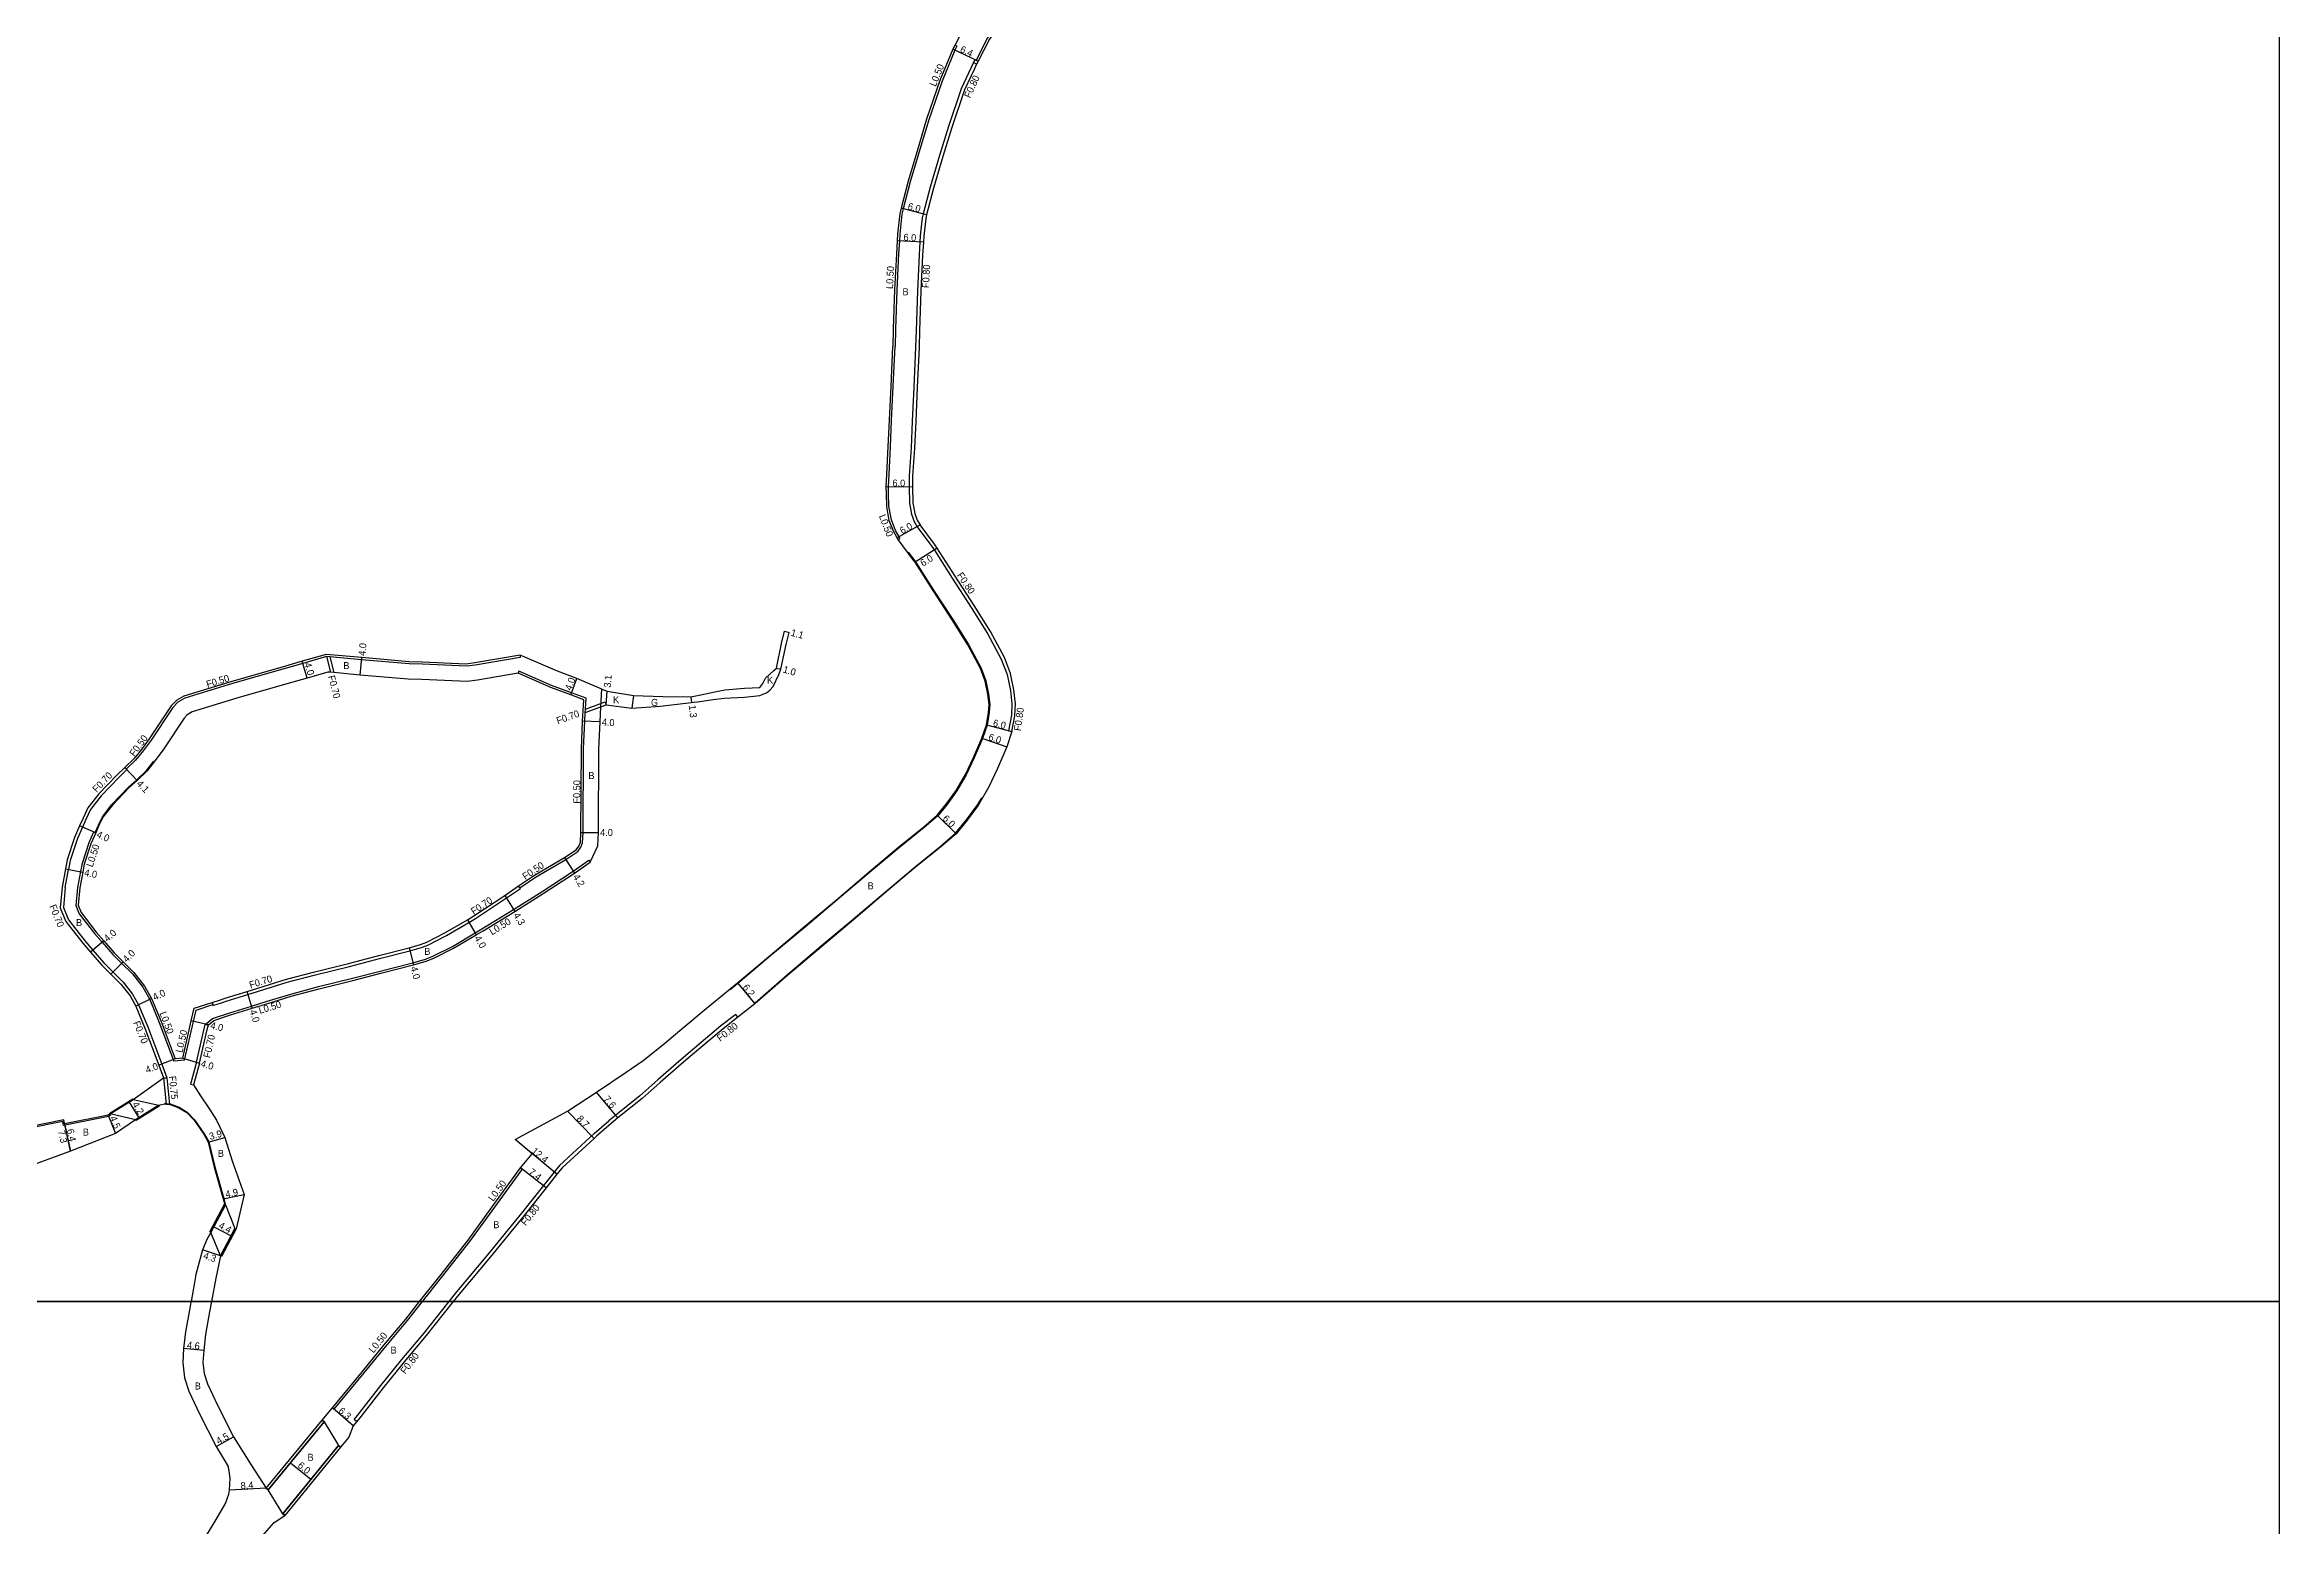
# Model space of a CAD drawing. Header units: metres. Extents: x -20002 to -16000, y -111000 to -108000.
# Drawn here: x -19710 to -19200, y -108651 to -108313 of the extents above; entities that cross this region are included whole.
import ezdxf

# ---------------------------------------------------------------- set-up
doc = ezdxf.new("R2010")
doc.units = ezdxf.units.M
doc.header["$LTSCALE"] = 2.5
for name, color, linetype in [('側溝・桝', 7, 'Continuous'), ('図郭', 7, 'Continuous'), ('幅員', 7, 'Continuous'), ('歩道・分離帯・安全施設', 7, 'Continuous'), ('舗装', 7, 'Continuous'), ('道路', 7, 'Continuous')]:
    doc.layers.add(name, color=color, linetype=linetype)
doc.styles.get("Standard").update_dxf_attribs({"font": ''})
doc.styles.get('Standard').set_extended_font_data('@MS PGothic')

msp = doc.modelspace()

# ---------------------------------------------------------------- linework, layer by layer
at = {"layer": '側溝・桝'}
for points in [[(-19468.54, -108280.45), (-19474.71, -108287.11), (-19483.08, -108296.17), (-19485.09, -108298.35), (-19486.85, -108300.59), (-19488.39, -108302.58), (-19489.99, -108304.91), (-19492.32, -108308.06), (-19494.67, -108311.74), (-19497.26, -108316.79)], [(-19501.66, -108313.59), (-19502.16, -108314.53), (-19505.07, -108321.64), (-19508.11, -108330.46), (-19510.13, -108337.16), (-19512.33, -108344.54), (-19513.91, -108350.71), (-19514.22, -108351.96), (-19514.73, -108356.5), (-19514.81, -108358.04), (-19514.98, -108361.03), (-19515.39, -108369.25), (-19515.69, -108378.16), (-19515.8, -108382.17)], [(-19497.88, -108317.36), (-19500.68, -108323.33), (-19503.63, -108331.91), (-19505.64, -108338.54), (-19507.8, -108345.8), (-19509.35, -108351.87), (-19509.59, -108352.8), (-19510.04, -108356.9), (-19510.12, -108358.31), (-19510.28, -108361.25), (-19510.7, -108369.41), (-19510.99, -108378.49), (-19511.11, -108382.29), (-19511.51, -108391.48), (-19511.87, -108399.16), (-19512.14, -108405.25), (-19512.57, -108411.65), (-19512.59, -108414.22), (-19512.52, -108417.9), (-19512.07, -108420.41), (-19511.44, -108422.07), (-19510.76, -108423.26), (-19507.43, -108427.73), (-19506.82, -108428.59), (-19502.76, -108434.97), (-19498.39, -108441.68), (-19494.68, -108447.58), (-19491.55, -108453.43), (-19490.23, -108456.99), (-19489.47, -108460.59), (-19489.12, -108463.63), (-19489.26, -108466.26), (-19489.93, -108469.81), (-19489.14, -108469.96)], [(-19502.09, -108313.32), (-19501.66, -108313.59)], [(-19515.08, -108426.19), (-19514.66, -108425.91), (-19514.88, -108425.53), (-19515.7, -108424.07), (-19516.62, -108421.67), (-19517.17, -108418.55), (-19517.25, -108415.75), (-19517.29, -108414.16), (-19517.14, -108411.33), (-19516.83, -108404.99), (-19516.57, -108398.98), (-19516.2, -108391.17), (-19515.8, -108382.17)], [(-19601.28, -108452.53), (-19601.34, -108453.05), (-19611.6, -108454.81), (-19613.58, -108455.07), (-19623.62, -108454.62), (-19626.65, -108454.55), (-19637.5, -108453.59), (-19644.75, -108452.93), (-19645.49, -108452.87), (-19650.88, -108454.42), (-19655.48, -108455.74), (-19666.92, -108459.01), (-19677.81, -108462.34), (-19679.4, -108463.3), (-19680.56, -108464.48), (-19685.5, -108471.93), (-19687.53, -108474.67), (-19689.08, -108476.52), (-19691.15, -108478.51), (-19691.15, -108478.51)], [(-19645.49, -108452.87), (-19644.56, -108456.46)], [(-19644.75, -108452.93), (-19643.81, -108456.53)], [(-19601.38, -108505.62), (-19597.79, -108503.18), (-19590.91, -108499.13), (-19588.18, -108497.3), (-19587.46, -108496.34), (-19587.07, -108495.34), (-19586.97, -108492.99), (-19586.86, -108473.89), (-19586.58, -108467.62), (-19586.47, -108465.6), (-19586.43, -108464.84), (-19586.29, -108462.37), (-19589.58, -108461.16), (-19594.13, -108459.48), (-19601.58, -108456.22), (-19601.78, -108456.67)], [(-19586.47, -108465.6), (-19582.94, -108464.33)], [(-19586.43, -108464.84), (-19581.93, -108463.22)], [(-19581.93, -108463.22), (-19581.69, -108463.88)], [(-19691.01, -108478.65), (-19692.81, -108480.39), (-19696.9, -108484.66), (-19699.3, -108487.76), (-19700.4, -108490.03), (-19701.17, -108491.77), (-19702.33, -108494.39), (-19703.95, -108499.4), (-19704.33, -108501.4)], [(-19691.49, -108478.15), (-19691.15, -108478.51), (-19691.01, -108478.65)], [(-19698.61, -108492.9), (-19699.71, -108495.39), (-19701.23, -108500.09), (-19701.58, -108501.93), (-19702.27, -108505.53), (-19702.66, -108509.66), (-19701.91, -108511.54), (-19698.4, -108516.03), (-19696.66, -108518.04), (-19694.27, -108520.79), (-19692.23, -108522.82), (-19689.78, -108525.26), (-19687.4, -108528.3), (-19685.83, -108531.07), (-19683.66, -108536.31), (-19680.32, -108545.19)], [(-19698.61, -108492.9), (-19698.15, -108493.1)], [(-19705.09, -108505.58), (-19704.33, -108501.4)], [(-19671.46, -108535.41), (-19667.52, -108534.14), (-19662.58, -108532.6), (-19659.06, -108531.5), (-19653.66, -108529.86), (-19647.32, -108528.16), (-19639.58, -108526.24), (-19633.24, -108524.63), (-19625.79, -108522.72), (-19622.94, -108521.88), (-19621.22, -108521.24), (-19616.78, -108518.97), (-19611.58, -108515.91), (-19610.03, -108515), (-19602.82, -108510.57), (-19596.3, -108506.47), (-19589.22, -108501.85), (-19585.62, -108499.32)], [(-19585.62, -108499.32), (-19585.33, -108499.73)], [(-19705.09, -108505.58), (-19705.51, -108510.07), (-19704.36, -108512.95), (-19700.56, -108517.81), (-19698.77, -108519.87), (-19696.32, -108522.7), (-19694.21, -108524.81), (-19691.88, -108527.12), (-19689.73, -108529.87), (-19688.35, -108532.29), (-19686.26, -108537.34), (-19683.08, -108545.81), (-19681.89, -108548.97)], [(-19669.48, -108531.83), (-19668.37, -108531.47), (-19663.41, -108529.92), (-19654.43, -108527.16), (-19648.02, -108525.45), (-19640.27, -108523.53), (-19633.37, -108521.77), (-19626.46, -108520.01), (-19623.83, -108519.22), (-19622.36, -108518.67), (-19618.13, -108516.51), (-19613, -108513.49), (-19611.53, -108512.63), (-19604.43, -108507.92), (-19601.27, -108505.78)], [(-19601.27, -108505.78), (-19601.38, -108505.62), (-19601.66, -108505.2)], [(-19671.6, -108531.78), (-19671.45, -108532.26), (-19671.39, -108532.45)], [(-19671.39, -108532.45), (-19669.48, -108531.83)], [(-19677.88, -108544.96), (-19675.86, -108536.1), (-19675.26, -108533.49), (-19671.45, -108532.26)], [(-19675.12, -108545.42), (-19673.15, -108536.82)], [(-19673.15, -108536.82), (-19671.46, -108535.41)], [(-19673.15, -108536.82), (-19672.44, -108536.89)], [(-19552.14, -108534.49), (-19555.51, -108537.13), (-19562.54, -108543.02), (-19565.14, -108545.2), (-19569.9, -108549.42), (-19574, -108553.07), (-19579.52, -108557.47), (-19581.09, -108558.77)], [(-19551.64, -108535.11), (-19552.14, -108534.49)], [(-19677.88, -108544.96), (-19680.32, -108545.19)], [(-19675.12, -108545.42), (-19676.53, -108550.39), (-19675.86, -108550.57)], [(-19682.64, -108548.95), (-19681.89, -108548.97)], [(-19682.64, -108548.95), (-19682.09, -108554.96)], [(-19681.89, -108548.97), (-19681.33, -108555.03)], [(-19584.45, -108561.68), (-19592.31, -108568.95), (-19593.54, -108570.47), (-19596.01, -108573.56), (-19601.04, -108579.85), (-19608.74, -108589.34), (-19615.87, -108597.8), (-19617.61, -108600)], [(-19584.45, -108561.68), (-19581.09, -108558.77)], [(-19623.61, -108600), (-19619.28, -108594.54), (-19612.77, -108586.3), (-19605.3, -108575.96), (-19600.85, -108569.84), (-19601.24, -108569.53)], [(-19644.15, -108624.21), (-19643.76, -108624.53), (-19636.9, -108616.28), (-19631.99, -108610.24), (-19627.01, -108604.3), (-19623.61, -108600)], [(-19617.61, -108600), (-19623.37, -108607.27), (-19628.39, -108613.25), (-19633.2, -108619.17), (-19638.49, -108626), (-19639.16, -108626.81), (-19638.56, -108627.34)]]:
    msp.add_lwpolyline(points, dxfattribs=at)
msp.add_lwpolyline([(-19497.89, -108317.36), (-19497.52, -108316.65), (-19497.26, -108316.79), (-19496.81, -108317.01), (-19497.18, -108317.73), (-19497.88, -108317.36)], close=True, dxfattribs=at)
at = {"layer": '図郭'}
for points in [[(-20000, -108000), (-19200, -108000), (-19200, -108600), (-20000, -108600)], [(-20000, -108600), (-19200, -108600), (-19200, -109200), (-20000, -109200)]]:
    msp.add_lwpolyline(points, close=True, dxfattribs=at)
at = {"layer": '幅員'}
for points in [[(-19496.81, -108317.01), (-19502.62, -108314.32)], [(-19508.58, -108352.07), (-19514.39, -108350.59)], [(-19509.32, -108358.35), (-19515.31, -108358.02)], [(-19511.79, -108414.22), (-19517.79, -108414.16)], [(-19510.09, -108422.82), (-19515.31, -108425.78)], [(-19506.16, -108428.14), (-19511.22, -108431.36)], [(-19541.01, -108447.08), (-19539.95, -108447.36)], [(-19649.92, -108457.78), (-19651.02, -108453.94)], [(-19637.81, -108457.07), (-19637.45, -108453.09)], [(-19542.84, -108455.48), (-19541.88, -108455.77)], [(-19589.75, -108461.63), (-19588.37, -108457.87)], [(-19581.69, -108463.88), (-19581.48, -108460.79)], [(-19562.34, -108462.02), (-19562.19, -108463.31)], [(-19583.09, -108467.79), (-19587.08, -108467.6)], [(-19494.95, -108468.45), (-19489.14, -108469.96)], [(-19495.99, -108471.51), (-19490.3, -108473.42)], [(-19691.49, -108478.15), (-19688.67, -108481.12)], [(-19506.15, -108489.07), (-19501.86, -108493.27)], [(-19698.15, -108493.1), (-19701.81, -108491.48)], [(-19587.47, -108492.98), (-19583.47, -108492.98)], [(-19705.02, -108501.27), (-19701.09, -108502.02)], [(-19591.17, -108498.71), (-19588.94, -108502.26)], [(-19604.82, -108507.34), (-19602.55, -108510.99)], [(-19613.35, -108512.89), (-19611.32, -108516.34)], [(-19696.28, -108517.71), (-19699.3, -108520.33)], [(-19626.65, -108519.33), (-19625.66, -108523.21)], [(-19691.88, -108522.47), (-19694.7, -108525.31)], [(-19685.38, -108530.85), (-19688.98, -108532.6)], [(-19662.43, -108533.07), (-19663.62, -108529.25)], [(-19551.72, -108527.3), (-19547.79, -108532.09)], [(-19672.44, -108536.89), (-19676.34, -108535.99)], [(-19679.98, -108544.66), (-19683.73, -108546.06)], [(-19678.29, -108544.49), (-19674.45, -108545.6)], [(-19579.02, -108558.1), (-19583.89, -108552.26)], [(-19695.31, -108557.47), (-19693.64, -108561.65)], [(-19690.53, -108554.5), (-19688.32, -108558.06)], [(-19584.46, -108562.78), (-19590.55, -108556.57)], [(-19703.89, -108565.72), (-19705.42, -108558.58)], [(-19705.23, -108559.46), (-19703.89, -108565.72)], [(-19672.46, -108563.62), (-19668.69, -108562.61)], [(-19592.92, -108570.97), (-19602.45, -108563.03)], [(-19595.39, -108574.06), (-19601.24, -108569.53)], [(-19669.08, -108576.56), (-19664.29, -108575.56)], [(-19671.16, -108582.94), (-19667.27, -108585)], [(-19669.69, -108589.57), (-19673.77, -108588.21)], [(-19673.49, -108611.15), (-19678.08, -108610.72)], [(-19639.41, -108628.36), (-19644.15, -108624.21)], [(-19670.63, -108633.05), (-19666.7, -108630.85)], [(-19653.69, -108636.75), (-19649.05, -108640.55)], [(-19659.24, -108642.57), (-19667.63, -108643.03)]]:
    msp.add_lwpolyline(points, dxfattribs=at)
at = {"layer": '歩道・分離帯・安全施設'}
for points in [[(-19512.76, -108429.03), (-19511.52, -108430.69), (-19511.09, -108431.28), (-19507.01, -108437.7), (-19502.64, -108444.4), (-19499.05, -108450.12), (-19496.17, -108455.51), (-19495.1, -108458.4), (-19494.46, -108461.41), (-19494.19, -108463.78), (-19494.29, -108465.66), (-19494.8, -108468.48), (-19495.85, -108471.56), (-19497.76, -108475.97), (-19499.57, -108479.85), (-19501.68, -108483.48), (-19503.98, -108486.65), (-19506.04, -108489.18), (-19509.18, -108491.87), (-19514.8, -108496.39), (-19521.15, -108501.71), (-19529.05, -108508.43), (-19536.25, -108514.49), (-19544.11, -108521.06), (-19551.62, -108527.41)], [(-19698.26, -108493), (-19697.54, -108491.36), (-19696.61, -108489.43), (-19694.51, -108486.71), (-19690.58, -108482.61), (-19688.77, -108481.01), (-19686.57, -108478.88), (-19684.9, -108476.75)], [(-19547.72, -108531.84), (-19540.34, -108525.42), (-19532.61, -108518.88), (-19525.37, -108512.79), (-19517.45, -108506.04), (-19511.19, -108500.81), (-19505.54, -108496.26), (-19501.97, -108493.16), (-19499.46, -108490.13), (-19496.9, -108486.6), (-19496.02, -108485.08)], [(-19551.62, -108527.41), (-19553.38, -108528.85)], [(-19694.66, -108557.42), (-19695.19, -108557.76), (-19705.46, -108559.82), (-19705.65, -108558.94), (-19713.54, -108560.51), (-19717.72, -108561.36)], [(-19682.42, -108554.78), (-19682.07, -108554.81), (-19681.31, -108554.88), (-19681.16, -108554.9), (-19679.11, -108555.65), (-19677.26, -108556.78), (-19675.6, -108558.55), (-19673.37, -108561.7), (-19672.32, -108563.56), (-19670.97, -108569.27), (-19668.94, -108576.52), (-19668.63, -108577.77)]]:
    msp.add_lwpolyline(points, dxfattribs=at)
at = {"layer": '舗装'}
for points in [[(-19586.47, -108465.6), (-19582.94, -108464.33), (-19582.69, -108460.32)], [(-19575.46, -108461.78), (-19575.83, -108464.6)]]:
    msp.add_lwpolyline(points, dxfattribs=at)
at = {"layer": '道路'}
for points in [[(-19468.17, -108280.79), (-19474.34, -108287.45), (-19482.71, -108296.51), (-19484.71, -108298.67), (-19486.45, -108300.9), (-19487.42, -108302.14), (-19487.99, -108302.87), (-19489.58, -108305.2), (-19491.91, -108308.35), (-19494.23, -108311.99), (-19496.81, -108317.01)], [(-19498.29, -108303.36), (-19499.69, -108308.64), (-19500.22, -108309.8), (-19502.09, -108313.32), (-19502.62, -108314.32), (-19505.54, -108321.46), (-19508.58, -108330.31), (-19510.61, -108337.01), (-19512.81, -108344.41), (-19514.39, -108350.59), (-19514.72, -108351.87), (-19515.22, -108356.45), (-19515.31, -108358.02), (-19515.48, -108361), (-19515.89, -108369.23), (-19516.19, -108378.14), (-19516.3, -108382.15)], [(-19496.81, -108317.01), (-19497.18, -108317.73), (-19497.75, -108318.96), (-19499.93, -108323.62), (-19502.87, -108332.16), (-19504.87, -108338.77), (-19507.03, -108346.02), (-19508.58, -108352.07), (-19508.8, -108352.94), (-19509.24, -108356.96), (-19509.32, -108358.35), (-19509.49, -108361.29), (-19509.9, -108369.45), (-19510.19, -108378.52), (-19510.31, -108382.32), (-19510.71, -108391.52), (-19511.07, -108399.2), (-19511.34, -108405.3), (-19511.77, -108411.68), (-19511.79, -108414.22), (-19511.72, -108417.82), (-19511.29, -108420.2), (-19510.71, -108421.72), (-19510.09, -108422.82)], [(-19515.31, -108425.78), (-19516.15, -108424.29), (-19517.1, -108421.8), (-19517.67, -108418.6), (-19517.75, -108415.76), (-19517.79, -108414.16), (-19517.64, -108411.31), (-19517.33, -108404.97), (-19517.07, -108398.95), (-19516.7, -108391.15), (-19516.3, -108382.15)], [(-19489.14, -108469.96), (-19488.47, -108466.35), (-19488.32, -108463.61), (-19488.68, -108460.46), (-19489.46, -108456.76), (-19490.82, -108453.1), (-19493.98, -108447.18), (-19497.72, -108441.25), (-19502.09, -108434.53), (-19506.16, -108428.14), (-19506.78, -108427.26), (-19510.09, -108422.82)], [(-19511.22, -108431.36), (-19511.64, -108430.78), (-19515.08, -108426.19), (-19515.31, -108425.78)], [(-19624.24, -108600), (-19619.67, -108594.23), (-19613.17, -108586), (-19605.71, -108575.67), (-19601.24, -108569.53), (-19598.54, -108566.28), (-19602.45, -108563.03), (-19590.55, -108556.57), (-19583.89, -108552.26), (-19577.16, -108547.69), (-19573.24, -108544.97), (-19568.39, -108541.15), (-19564.85, -108538.17), (-19558.85, -108533.14), (-19551.72, -108527.3), (-19544.21, -108520.95), (-19536.34, -108514.37), (-19529.15, -108508.32), (-19521.25, -108501.6), (-19514.9, -108496.27), (-19509.27, -108491.75), (-19506.15, -108489.07), (-19504.1, -108486.56), (-19501.81, -108483.4), (-19499.71, -108479.78), (-19497.9, -108475.91), (-19495.99, -108471.51), (-19494.95, -108468.45), (-19494.44, -108465.65), (-19494.34, -108463.78), (-19494.6, -108461.43), (-19495.24, -108458.44), (-19496.3, -108455.57), (-19499.18, -108450.2), (-19502.77, -108444.48), (-19507.13, -108437.78), (-19511.22, -108431.36)], [(-19582.69, -108460.32), (-19581.48, -108460.79), (-19575.46, -108461.78), (-19568.79, -108461.99), (-19562.34, -108462.02), (-19560.07, -108461.61), (-19556.92, -108460.93), (-19554.62, -108460.43), (-19550.16, -108460.11), (-19546.63, -108459.9), (-19545.98, -108459.04), (-19545.34, -108457.82), (-19543.45, -108456.03), (-19542.84, -108455.48), (-19541.71, -108449.91), (-19541.01, -108447.08)], [(-19581.69, -108463.88), (-19575.83, -108464.6), (-19569.4, -108464.2), (-19562.19, -108463.31), (-19560.31, -108463.12), (-19557.27, -108462.66), (-19554.81, -108462.36), (-19550.17, -108462.11), (-19546.6, -108461.71), (-19545.11, -108461.14), (-19544.38, -108460.52), (-19543.61, -108459.68), (-19542.28, -108456.98), (-19541.88, -108455.77), (-19540.61, -108450.12), (-19539.95, -108447.36)], [(-19541.01, -108447.08), (-19539.95, -108447.36)], [(-19582.69, -108460.32), (-19588.37, -108457.87), (-19592.81, -108456.23), (-19601.28, -108452.53), (-19611.67, -108454.32), (-19613.6, -108454.56), (-19623.6, -108454.12), (-19626.62, -108454.05), (-19637.45, -108453.09), (-19645.54, -108452.36), (-19651.02, -108453.94), (-19655.61, -108455.26), (-19667.06, -108458.53), (-19678.04, -108461.89), (-19679.63, -108462.84), (-19680.93, -108464.14), (-19685.91, -108471.64), (-19687.92, -108474.36), (-19689.45, -108476.18), (-19691.49, -108478.15), (-19693.31, -108479.89), (-19697.43, -108484.2), (-19699.9, -108487.39), (-19701.03, -108489.74), (-19701.81, -108491.48), (-19702.98, -108494.14), (-19704.63, -108499.23), (-19705.02, -108501.27)], [(-19671.6, -108531.78), (-19669.69, -108531.16), (-19668.58, -108530.8), (-19663.62, -108529.25), (-19654.63, -108526.49), (-19648.19, -108524.77), (-19640.44, -108522.85), (-19633.54, -108521.09), (-19626.65, -108519.33), (-19624.06, -108518.56), (-19622.64, -108518.03), (-19618.47, -108515.9), (-19613.35, -108512.89), (-19611.9, -108512.04), (-19604.82, -108507.34), (-19601.66, -108505.2), (-19598.06, -108502.76), (-19591.17, -108498.71), (-19588.53, -108496.93), (-19587.9, -108496.1), (-19587.57, -108495.23), (-19587.47, -108492.98), (-19587.35, -108473.88), (-19587.08, -108467.6), (-19586.81, -108462.71), (-19589.75, -108461.63), (-19594.31, -108459.94), (-19601.78, -108456.67), (-19611.08, -108458.27), (-19613.43, -108458.57), (-19623.74, -108458.12), (-19626.85, -108458.05), (-19637.81, -108457.07), (-19643.81, -108456.53), (-19644.56, -108456.46), (-19645.15, -108456.41), (-19649.92, -108457.78), (-19654.57, -108459.12), (-19665.94, -108462.37), (-19676.17, -108465.49), (-19677.24, -108466.14), (-19677.96, -108466.89), (-19682.63, -108473.93), (-19684.78, -108476.84), (-19686.45, -108478.98), (-19688.67, -108481.12), (-19690.48, -108482.72), (-19694.4, -108486.81), (-19696.48, -108489.51), (-19697.4, -108491.42), (-19698.15, -108493.1), (-19699.24, -108495.57), (-19700.75, -108500.22), (-19701.09, -108502.02), (-19701.78, -108505.6), (-19702.15, -108509.58), (-19701.47, -108511.28), (-19698.01, -108515.71), (-19696.28, -108517.71), (-19693.91, -108520.45), (-19691.88, -108522.47), (-19689.41, -108524.93), (-19686.98, -108528.02), (-19685.38, -108530.85), (-19683.19, -108536.13), (-19679.98, -108544.66)], [(-19585.33, -108499.73), (-19583.6, -108496.07), (-19583.47, -108492.98), (-19583.35, -108473.98), (-19583.09, -108467.79), (-19582.94, -108464.33)], [(-19582.94, -108464.33), (-19581.69, -108463.88)], [(-19489.14, -108469.96), (-19490.3, -108473.42), (-19492.43, -108478.39), (-19494.38, -108482.56), (-19496.77, -108486.68), (-19499.34, -108490.22), (-19501.86, -108493.27), (-19505.44, -108496.37), (-19511.1, -108500.92), (-19517.35, -108506.16), (-19525.28, -108512.9), (-19532.52, -108519), (-19540.24, -108525.53), (-19547.79, -108532.09), (-19551.64, -108535.11), (-19555, -108537.75), (-19562.02, -108543.63), (-19564.61, -108545.81), (-19569.37, -108550.02), (-19573.49, -108553.68), (-19579.02, -108558.1), (-19580.57, -108559.37), (-19583.92, -108562.29)], [(-19705.02, -108501.27), (-19705.78, -108505.48), (-19706.23, -108510.17), (-19704.97, -108513.3), (-19701.1, -108518.26), (-19699.3, -108520.33), (-19696.83, -108523.18), (-19694.7, -108525.31), (-19692.4, -108527.59), (-19690.31, -108530.26), (-19688.98, -108532.6), (-19686.92, -108537.6), (-19683.73, -108546.06), (-19682.64, -108548.95)], [(-19671.22, -108535.86), (-19667.37, -108534.61), (-19662.43, -108533.07), (-19658.91, -108531.98), (-19653.53, -108530.34), (-19647.19, -108528.65), (-19639.46, -108526.73), (-19633.12, -108525.11), (-19625.66, -108523.21), (-19622.78, -108522.35), (-19621.02, -108521.69), (-19616.54, -108519.4), (-19611.32, -108516.34), (-19609.78, -108515.43), (-19602.55, -108510.99), (-19596.03, -108506.89), (-19588.94, -108502.26), (-19585.33, -108499.73)], [(-19678.29, -108544.49), (-19676.34, -108535.99), (-19675.68, -108533.1), (-19671.6, -108531.78)], [(-19672.69, -108537.97), (-19672.44, -108536.89)], [(-19672.44, -108536.89), (-19671.22, -108535.86)], [(-19674.45, -108545.6), (-19672.69, -108537.97)], [(-19678.29, -108544.49), (-19679.98, -108544.66)], [(-19674.45, -108545.6), (-19675.86, -108550.57), (-19674.24, -108553.05), (-19672.19, -108556.12), (-19670.57, -108558.63), (-19668.69, -108562.61), (-19666.97, -108568.12), (-19664.29, -108575.56), (-19666.1, -108583.44)], [(-19689.56, -108553.89), (-19682.64, -108548.95)], [(-19694.82, -108557.16), (-19695.31, -108557.47), (-19705.23, -108559.46), (-19705.42, -108558.58), (-19713.6, -108560.22), (-19717.78, -108561.06)], [(-19694.82, -108557.16), (-19689.56, -108553.89)], [(-19689.03, -108558.51), (-19683.77, -108555.23)], [(-19683.77, -108555.23), (-19682.41, -108554.93), (-19682.09, -108554.96), (-19681.33, -108555.03), (-19681.19, -108555.05), (-19679.17, -108555.79), (-19677.36, -108556.89), (-19675.71, -108558.65), (-19673.5, -108561.78), (-19672.46, -108563.62), (-19671.12, -108569.31), (-19669.08, -108576.56), (-19668.77, -108577.81)], [(-19689.03, -108558.51), (-19693.64, -108561.65), (-19703.89, -108565.72), (-19711.96, -108568.66), (-19719.21, -108567.91), (-19722.64, -108561.98)], [(-19583.92, -108562.29), (-19584.46, -108562.78), (-19591.72, -108569.49), (-19592.92, -108570.97), (-19595.39, -108574.06), (-19600.42, -108580.35), (-19608.13, -108589.85), (-19615.25, -108598.3), (-19616.59, -108600)], [(-19671.84, -108584.23), (-19668.51, -108577.95), (-19668.77, -108577.81)], [(-19671.84, -108584.23), (-19672.77, -108585.82), (-19673.77, -108588.21), (-19675.27, -108593.85), (-19675.6, -108595.62), (-19676.4, -108600)], [(-19669.69, -108589.57), (-19666.37, -108583.3), (-19666.1, -108583.44)], [(-19669.69, -108589.57), (-19670.75, -108594.68), (-19671.72, -108600)], [(-19676.4, -108600), (-19676.42, -108600.1), (-19676.67, -108601.47), (-19677.63, -108606.87), (-19678.08, -108610.72), (-19678.3, -108613.99), (-19677.89, -108617.41), (-19676.9, -108620.45), (-19674.46, -108625.62), (-19670.63, -108633.05), (-19667.91, -108637.59)], [(-19671.72, -108600), (-19672.15, -108602.32), (-19673.07, -108607.53), (-19673.49, -108611.15), (-19673.69, -108613.87), (-19673.38, -108616.4), (-19672.61, -108618.75), (-19670.33, -108623.6), (-19666.7, -108630.85), (-19662.62, -108637.37), (-19659.24, -108642.57)], [(-19646.5, -108627.03), (-19644.15, -108624.21), (-19637.29, -108615.96), (-19632.38, -108609.92), (-19627.4, -108603.98), (-19624.24, -108600)], [(-19616.59, -108600), (-19622.75, -108607.77), (-19627.77, -108613.76), (-19632.57, -108619.67), (-19637.86, -108626.5), (-19638.56, -108627.34), (-19639.41, -108628.36), (-19640.43, -108630.91), (-19642.27, -108633.22)], [(-19659.24, -108642.57), (-19658.78, -108642.95), (-19646.03, -108627.41), (-19646.5, -108627.03)], [(-19642.27, -108633.22), (-19642.73, -108632.84), (-19655.47, -108648.39), (-19655.01, -108648.77)], [(-19692.97, -108667.09), (-19686.69, -108664.03), (-19683.86, -108662.54), (-19680.26, -108660.56), (-19677.58, -108658.82), (-19675.13, -108656.51), (-19673.11, -108653.76), (-19670.22, -108648.97), (-19668.5, -108646.04), (-19667.8, -108643.91), (-19667.63, -108643.03), (-19667.48, -108640.26), (-19667.78, -108638.19), (-19667.91, -108637.59)], [(-19684.36, -108668.45), (-19681.49, -108666.94), (-19677.7, -108664.86), (-19674.18, -108663.03), (-19670.51, -108661.12), (-19668.47, -108659.91), (-19663.46, -108656.9), (-19660.61, -108654.06), (-19657.45, -108650.41), (-19655.01, -108648.77)]]:
    msp.add_lwpolyline(points, dxfattribs=at)
for points in [[(-19689.66, -108553.72), (-19689.56, -108553.89), (-19694.82, -108557.16), (-19694.93, -108556.99)], [(-19694.82, -108557.16), (-19689.56, -108553.89), (-19683.77, -108555.23), (-19689.03, -108558.51)], [(-19683.77, -108555.23), (-19683.66, -108555.4), (-19688.93, -108558.68), (-19689.03, -108558.51)], [(-19671.84, -108584.23), (-19672.1, -108584.08), (-19668.77, -108577.81), (-19668.51, -108577.95)], [(-19671.84, -108584.23), (-19668.51, -108577.95), (-19666.37, -108583.3), (-19669.69, -108589.57)], [(-19669.69, -108589.57), (-19666.37, -108583.3), (-19666.1, -108583.44), (-19669.43, -108589.71)], [(-19646.5, -108627.03), (-19646.03, -108627.41), (-19658.78, -108642.95), (-19659.24, -108642.57)], [(-19658.78, -108642.95), (-19646.03, -108627.41), (-19642.73, -108632.84), (-19655.47, -108648.39)], [(-19642.73, -108632.84), (-19642.27, -108633.22), (-19655.01, -108648.77), (-19655.47, -108648.39)]]:
    msp.add_lwpolyline(points, close=True, dxfattribs=at)

# ---------------------------------------------------------------- texts
at = {"layer": '側溝・桝'}
for s, rotation, p in [('L0.50', 67.7704, (-19506.51, -108322.96)), ('F0.80', 64.8803, (-19498.68, -108325.6)), ('F0.80', 87.1152, (-19508.03, -108368.83)), ('L0.50', 87.1268, (-19516.26, -108369.05)), ('L0.50', 290.9245, (-19519.5, -108420.8)), ('F0.80', 303.6357, (-19501.74, -108434.32)), ('F0.50', 16.9721, (-19672.64, -108460.01)), ('F0.70', 284.6012, (-19645.17, -108457.38)), ('F0.70', 19.822, (-19592.7, -108468.33)), ('F0.80', 81.735, (-19487.13, -108469.92)), ('F0.50', 53.4792, (-19689.32, -108475.8)), ('F0.70', 46.2564, (-19697.91, -108483.99)), ('F0.50', 89.646, (-19587.62, -108486.41)), ('L0.50', 72.0287, (-19698.83, -108501)), ('F0.50', 34.118, (-19600.12, -108503.88)), ('F0.70', 291.8235, (-19708.74, -108509.8)), ('F0.70', 33.5536, (-19611.9, -108511.83)), ('L0.50', 31.5383, (-19607.73, -108516.48)), ('F0.70', 17.0934, (-19662.83, -108528.6)), ('L0.50', 16.9538, (-19660.69, -108534.39)), ('F0.70', 292.4483, (-19689.64, -108536.39)), ('L0.50', 290.6244, (-19683.6, -108534.21)), ('F0.80', 38.0805, (-19555.67, -108540.77)), ('L0.50', 77.1015, (-19678.38, -108543.34)), ('F0.70', 77.0637, (-19672.08, -108544.53)), ('F0.75', 275.2788, (-19681.42, -108548.61)), ('L0.50', 53.4493, (-19607.46, -108577.28)), ('F0.80', 51.3811, (-19600.06, -108582.82)), ('L0.50', 51.1214, (-19634.77, -108611.88)), ('F0.80', 52.232, (-19627.53, -108616.66))]:
    msp.add_text(s, height=1.6, rotation=rotation, dxfattribs=at).set_placement(p)
at = {"layer": '幅員'}
for s, rotation, p in [('6.4', 335.0836, (-19501.12, -108314.9)), ('6.0', 345.6559, (-19513.01, -108350.84)), ('6.0', 356.8002, (-19513.91, -108357.99)), ('6.0', 359.4314, (-19516.39, -108414.07)), ('6.0', 29.5209, (-19514.14, -108425)), ('6.0', 32.4682, (-19509.4, -108432.4)), ('4.0', 84.8577, (-19636.62, -108452.76)), ('1.1', 345.3355, (-19539.68, -108448.09)), ('4.0', 286.0341, (-19650.58, -108454.48)), ('1.0', 343.3194, (-19541.49, -108456.45)), ('4.0', 69.7382, (-19589.67, -108460.74)), ('3.1', 86.076, (-19580.63, -108459.99)), ('1.3', 276.7019, (-19562.87, -108464)), ('4.0', 357.2266, (-19582.73, -108468.61)), ('6.0', 341.4554, (-19494.63, -108471.86)), ('6.0', 345.4231, (-19493.57, -108468.7)), ('4.1', 313.5165, (-19688.94, -108482)), ('6.0', 315.6793, (-19505.08, -108489.98)), ('4.0', 336.1176, (-19698.11, -108494)), ('4.0', 349.2063, (-19700.85, -108502.88)), ('4.2', 302.157, (-19589.35, -108503.11)), ('4.3', 301.8061, (-19602.94, -108511.88)), ('4.0', 40.9265, (-19695.45, -108518.05)), ('4.0', 45.1791, (-19691.03, -108522.75)), ('4.0', 300.4702, (-19611.81, -108517.09)), ('4.0', 284.3168, (-19626.34, -108523.79)), ('4.0', 25.9256, (-19684.67, -108531.39)), ('6.2', 309.3304, (-19550.69, -108528.39)), ('4.0', 347.1015, (-19672.09, -108537.71)), ('4.0', 287.306, (-19663.07, -108533.69)), ('4.0', 20.4389, (-19686.45, -108547.96)), ('4.0', 343.9922, (-19674.32, -108546.38)), ('4.2', 301.8905, (-19689.9, -108555.04)), ('7.6', 309.8684, (-19582.4, -108553.89)), ('7.3', 282.1341, (-19706.74, -108561.12)), ('6.4', 282.1341, (-19704.75, -108560.78)), ('4.5', 291.6776, (-19694.97, -108558.04)), ('3.9', 14.9909, (-19672.01, -108563.14)), ('8.7', 314.397, (-19588.55, -108558.46)), ('12.4', 320.186, (-19598.85, -108565.9)), ('7.4', 322.2999, (-19599.52, -108570.74)), ('4.9', 11.8193, (-19668.38, -108576.34)), ('4.4', 332.0458, (-19670.26, -108583.13)), ('4.3', 341.4922, (-19673.73, -108590.13)), ('4.6', 354.6746, (-19677.37, -108610.69)), ('6.3', 318.793, (-19642.92, -108625.16)), ('4.5', 29.2419, (-19670.11, -108632.64)), ('6.0', 320.6545, (-19652.21, -108637.63)), ('8.4', 3.1064, (-19665.04, -108642.79))]:
    msp.add_text(s, height=1.6, rotation=rotation, dxfattribs=at).set_placement(p)
msp.add_text('4.0', height=1.6, dxfattribs=at).set_placement((-19583.07, -108493.78))
at = {"layer": '舗装'}
for s, p in [('B', (-19514.09, -108370.45)), ('B', (-19641.66, -108455.73)), ('K', (-19544.99, -108459.04)), ('K', (-19580.12, -108463.51)), ('G', (-19571.46, -108464.12)), ('B', (-19585.75, -108480.81)), ('B', (-19522.06, -108505.95)), ('B', (-19702.64, -108514.36)), ('B', (-19623.19, -108520.92)), ('B', (-19701.07, -108562.14)), ('B', (-19670.28, -108566.99)), ('B', (-19607.45, -108583.27)), ('B', (-19630.88, -108611.86)), ('B', (-19675.54, -108620.06)), ('B', (-19649.82, -108636.32))]:
    msp.add_text(s, height=1.6, dxfattribs=at).set_placement(p)

doc.saveas('drawing.dxf')
